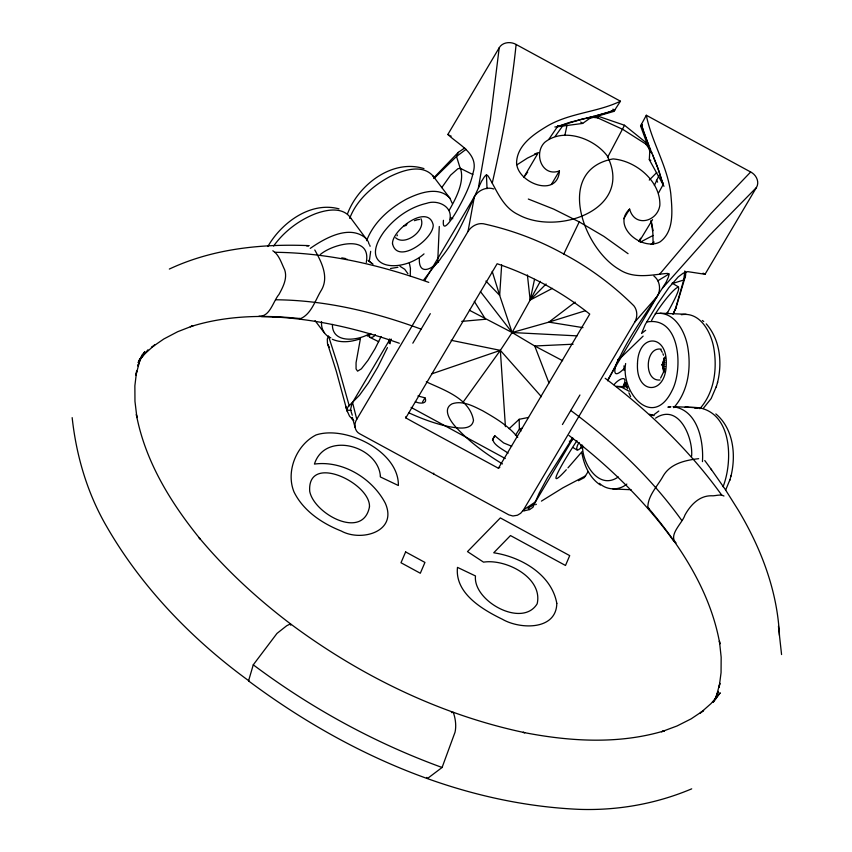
<?xml version="1.0" encoding="UTF-8"?>
<svg xmlns="http://www.w3.org/2000/svg" width="852" height="852" viewBox="0 0 852 852"><rect width="100%" height="100%" fill="white"/><g stroke="black" fill="none" stroke-linecap="round" stroke-linejoin="round"><path stroke-width="1.28" d="M321.566 321.673C320.821 328.371 324.367 335.464 330.853 337.882M346.807 409.61L348.031 406.873L359.469 395.243L368.426 382.857L377.798 367.042L387.447 347.616M625.645 363.516C620.554 392.399 652.781 429.951 671.972 390.727C683.102 370.13 680.886 316.039 647.019 321.95M332.397 324.42C332.014 344.112 358.511 340.757 369.917 333.452M653.111 244.322L652.866 233.075L651.311 221.115M645.678 330.267L641.545 333.483L645.241 324.505L657.563 304.004L668.852 287.646L678.213 276.921L683.197 273.173L687.734 271.639L705.03 274.28L756.416 187.546C759.846 181.945 756.161 174.671 750.676 171.998L646.317 115.265L640.566 125.915L649.778 151.038L649.32 159.675L663.985 186.29M702.453 461.624C703.795 440.995 697.745 409.769 673.037 406.702M423.913 279.69L437.715 261.713L439.281 226.472M501.658 264.876L499.666 295.388L512.116 332.525L534.726 345.987L562.639 360.715M419.365 258.081C418.151 277.773 435.127 268.124 441.4 257.432C459.59 234.779 469.196 207.036 481.604 181.156C483.723 178.515 486.055 171.614 488.803 177.12C497.035 190.795 502.818 207.387 518.335 214.661C557.453 236.292 634.602 209.368 607.082 155.66C593.556 138.099 563.236 127.299 544.652 142.412C533.395 153.477 541.883 177.418 559.434 170.922C557.602 198.654 517.121 182.903 516.568 162.7C517.047 145.053 534.183 133.881 547.783 125.776C570.265 112.805 597.305 112.336 620.458 101.207L516.11 44.474C510.731 41.333 502.605 42.004 499.229 47.733L447.854 134.467C458.632 144.84 478.835 153.584 473.286 172.072C470.496 185.459 464.138 197.739 457.524 209.603C455.895 212.627 441.645 237.016 443.434 220.306M410.249 275.856L410.43 268.369L409.333 263.034M672.963 314.324L675.924 308.019L685.498 275.888L685.86 272.001M662.877 363.953L664.081 357.808M499.229 47.733L490.337 119.418L478.441 187.61M516.11 44.474C511.349 91.047 502.563 137.949 492.254 183.052M684.827 270.968L683.73 279.999L675.242 309.627M449.654 220.082C453.52 206.685 437.694 199.315 426.724 203.309C409.588 207.217 394.455 218.091 383.879 231.936C356.913 269.498 401.228 274.014 424.019 253.896M290.734 625.208L290.5 623.866C257.006 598.487 225.886 569.86 198.974 537.537L200.188 539.007C170.624 502.659 145.117 461.124 136.352 414.498L136.916 417.587L134.967 401.345L134.872 385.786L136.661 370.982L135.979 375.157L139.59 361.28L137.747 365.955L142.689 354.219L138.237 362.398M468.025 231.478C471.124 226.387 477.248 222.883 483.276 223.735C511.498 229.902 538.858 240.094 564.088 254.184C589.744 267.837 613.302 285.399 633.92 305.857C637.552 310.405 637.637 317.178 634.74 322.12L523.479 509.943L520.657 513.277L517.42 515.236L512.936 515.992L508.836 514.853L359.533 433.689C354.389 431.005 353.782 423.827 356.764 419.301L468.025 231.478L474.351 196.769C478.185 190.358 486.492 186.428 493.777 188.984M366.285 262.459C371.696 233.789 332.717 243.853 320.363 254.482M534.523 279.328L530.157 300.053L512.116 332.525L500.348 350.364L463.083 402.176M564.844 135.479L567.038 125.106M360.492 338.233L356.061 362.707L356.072 368.937L357.574 371.163L361.354 368.863L367.968 360.353L375.114 348.596L381.1 336.572M717.48 382.718C722.421 362.941 720.185 339.618 706.244 323.867M730.963 476.172C736.181 455.053 733.508 428.652 715.85 413.923M646.317 115.265C651.695 142.305 667.617 166.3 670.812 193.958C672.153 209.794 674.635 231.297 659.927 241.957C641.929 251.468 611.225 225.95 629.628 209.081C634.665 228.027 657.84 221.584 659.874 205.055C660.481 181.135 635.912 160.74 613.078 158.919C554.588 169.804 582.928 248.603 619.372 269.551C633.366 278.817 650.193 275.164 665.7 273.535C671.855 272.32 667.414 278.689 666.317 281.852C651.237 306.613 633.089 329.628 620.416 355.859C614.835 364.337 609.904 382.623 624.111 368.596M369.353 260.861L370.673 251.34M433.54 473.85L433.743 473.137M703.166 408.545L711.132 398.587L716.457 386.244M725.574 490.251L729.94 479.697M716.234 387.032L717.65 382.101M729.717 480.485L731.133 475.554M713.316 702.112L720.238 692.804L711.101 703.518L700.269 713.071L703.603 710.493L691.1 718.875L677.042 725.968L661.535 731.74L664.475 730.771C618.584 744.595 569.498 741.474 523.021 732.347L524.832 732.688C439.792 714.711 360.023 675.604 290.5 623.866L286.666 625.773L276.985 633.419L253.268 664.826L248.539 680.918C343.878 752.124 459.036 804.192 579.52 809.368L580.67 809.4C618.669 810.486 656.668 803.66 691.707 788.835M640.491 238.24L639.181 241.478M347.669 213.415C358.5 184.682 392.548 158.653 423.955 168.611M349.682 218.357C356.7 199.847 372.612 186.013 389.63 176.747C402.346 170.506 421.633 163.456 432.922 175.842L449.867 198.165L452.167 203.234M366.637 240.679C373.645 222.17 389.566 208.335 406.574 199.07C419.301 192.829 438.578 185.779 449.867 198.165M663.367 372.409L660.609 378.054M426.809 777.407L427.704 778.323L442.082 767.482L455.043 732.198C456.47 725.744 455.447 718.332 453.275 712.357L451.443 712.581M723.06 486.737C732.88 461.677 732.4 413.944 699.098 407.767M662.835 363.847L665.071 357.947M654.379 185.427L659.001 175.448M665.061 356.956L662.185 364.667L664.177 371.728M458.28 152.359L456.512 156.47L434.03 178.483L434.712 176.886L458.28 152.359L464.67 148.014M591.203 117.15L597.667 117.864L598.328 116.309L624.527 125.255L648.106 144.244M624.527 125.255L607.54 157.428M649.671 148.94L645.646 143.945L646.317 142.39M685.498 275.888L683.73 279.999L672.388 283.546M622.588 387.298C629.585 374.135 619.084 378.15 614.047 384.742M390.887 339.884L389.513 343.026M714.785 699.513L718.364 691.366L716.063 697.149L719.855 683.357L719.12 687.415L721.058 672.697L721.165 657.201L719.429 641.045L719.823 643.91C710.696 592.236 681.259 546.792 647.829 507.377C647.808 495.513 657.946 485.672 663.399 475.629C670.716 463.392 685.519 460.24 698.651 458.664M390.216 343.718L389.353 343.388L391.281 339.107M643.111 336.125L618.467 359.981L607.721 380.844M664.975 357.457L663.538 360.513L664.805 358.245M563.768 254.013L579.232 221.893L553.736 209.123L528.315 199.038M673.644 312.695L675.924 308.019M523.682 177.504L527.686 172.136M651.631 320.395C661.365 301.182 696.872 260.584 666.828 313.845M397.021 235.844L397.469 234.992M430.313 313.664L412.826 343.186M407.16 223.575L406.138 225.471L403.997 225.929M267.869 246.484C281.458 222.713 310.597 201.136 339.032 208.878M540.306 281.352L530.157 300.053L527.399 274.94M715.286 699.492L717.821 694.827L713.124 702.304M579.211 442.497C576.165 446.128 574.983 454.244 581.447 447.193M658.671 192.712L663.101 184.65L663.037 182.754M562.437 424.53L579.924 395.008M607.806 379.79L657.307 296.23C661.131 289.85 660.044 280.627 653.899 276.037M389.96 339.234L351.951 403.497L350.545 409.695L352.281 415.233M258.997 316.188C269.977 317.093 273.194 301.097 278.977 294.441C282.981 287.081 287.593 278.444 284.696 269.86C281.511 263.449 279.137 254.62 272.821 250.754M723.966 496.013C720.249 493.766 715.105 496.279 711.047 495.768C698.97 495.843 690.301 505.3 684.912 515.13C682.601 522.926 667.798 535.194 676.094 542.937M492.445 440.058L494.895 435.841L503.649 442.944L511.679 446.235M523.842 177.195L537.548 153.967M422.496 402.027L424.967 397.831L417.938 395.967M424.86 280.319L474.351 196.769M405.818 417.906L497.131 263.747C530.583 274.972 562.096 292.151 589.733 314.09L498.409 468.249L414.2 422.56L405.818 417.906L405.531 416.905M551.414 184.426L559.434 170.922M527.75 508.08L531.925 505.928L535.152 502.414L572.906 438.695M623.632 386.765L626.167 382.495M578.423 480.709L584.291 477.599L588.199 471.518M138.258 362.483L144.765 351.684L139.036 360.62L147.95 349.799M623.813 218.676L629.628 209.081M652.547 219.624L639.192 241.585M441.741 187.621L450.548 175.214L457.95 168.685L460.474 168.408L472.764 174.49M548.869 139.291L558.113 125.713L556.771 126.841L554.854 126.959M562.778 125.776L555.238 136.277M509.113 428.705L519.177 419.301L528.559 417.437M515.417 435.308L519.379 429.078L519.177 419.301M568.433 122.784L556.771 126.841L582.662 123.433L589.744 118.396L613.866 111.399L620.458 101.207M614.867 109.844L612.769 109.237M664.901 360.566L662.185 364.667L664.145 371.174M569.328 441.091L570.126 441.57L572.693 437.736M572.235 438.471L547.57 477.493L539.252 492.978L532.937 507.302L529.614 509.56L528.368 507.462M576.964 440.793C574.429 443.956 538.837 499.868 566.303 469.729M273.609 246.026C284.014 231.531 298.818 220.263 315.4 213.756C326.199 209.848 341.418 206.674 349.842 216.802L368.17 241.51M449.164 210.327C455.863 198.58 464.841 181.678 460.474 168.408M623.675 387.255L626.358 383.656L625.006 382.963M624.165 386.606L626.358 383.656L625.592 384.273M659.693 274.142L710.962 213.501L750.676 171.998M139.142 360.513L144.031 354.602L154.659 344.911L151.507 347.499L163.818 338.979L177.674 331.716L192.989 325.762L190.294 326.742C225.823 315.4 263.8 314.697 300.618 318.616C311.715 313.77 315.464 299.457 321.598 289.797C329.064 276.559 321.385 261.841 314.782 249.977M662.792 287.838L709.322 235.546L756.416 187.546M375.338 334.655C374.06 337.435 368.916 339.277 368.501 334.911M582.172 451.507L567.964 467.886M634.74 322.12L657.307 296.23M486.428 174.575L487.035 188.697M673.762 407.65C688.214 391.611 691.281 368.032 687.809 347.382C685.274 331.609 674.262 310.373 655.284 313.664M699.822 408.704C714.274 392.665 717.341 369.097 713.869 348.447C711.335 332.674 700.323 311.427 681.344 314.718M623.888 384.55L625.698 382.676M546.1 283.993L530.157 300.053L552.405 288.359M649.267 180.081L656.764 172.519M666.232 313.749L667.766 312.258M570.126 441.57L573.002 438.94M654.219 414.487L658.798 411.047M575.185 302.109L548.848 322.131L512.116 332.525L469.441 310.266M651.034 244.439L654.198 242.032M466.097 149.302L456.512 156.47L460.442 169.101M517.047 164.777L527.42 158.11L538.89 152.572M310.234 248.39C325.379 237.846 350.502 223.714 366.786 239.124M249.21 681.078C192.669 640.033 141.421 587.252 106.287 525.854L105.691 524.843C86.915 491.955 76.233 455.181 72.164 417.64M655.561 418.151C678.895 402.666 693.272 437.949 691.6 456.321M618.296 476.96C598.455 490.848 581.841 462.753 582.512 445.149M523.479 509.943L535.471 501.903M626.827 484.085C619.042 490.709 606.848 490.422 599.467 483.318M665.082 362.76L662.185 364.667L664.848 368.991M498.409 468.249L499.836 467.333M541.425 501.114L562.852 487.845L585.654 475.81M669.214 273.886L657.787 280.787M535.652 504.714L536.355 504.277M640.235 242.192L653.122 235.429M367.287 336.103L371.291 334.144M494.895 435.841C487.514 442.348 503.479 449.59 508.09 453.168M612.386 110.898L614.942 109.748L608.136 112.475M612.013 111.048L595.686 115.936M169.335 269.051C212.67 248.741 261.223 243.693 308.552 245.621M556.771 126.841L581.298 119.333M529.529 509.592L524.427 510.742M414.455 220.689L416.074 220.125M534.63 153.935L537.165 153.062M521.903 428.205L519.379 429.078L520.955 431.059M431.634 373.9L500.348 350.364L541.425 396.734M607.732 112.613L590.553 117.15M585.409 310.714L548.848 322.131L582.992 327.647M660.023 379.981C643.516 381.803 644.889 346.285 661.173 349.182M568.912 122.635L570.361 122.209M570.851 122.07L591.213 117.001M355.486 340.257L359.342 339.181M581.788 119.216L583.279 118.865M583.769 118.747L585.26 118.396M594.302 116.266L591.49 116.937M586.24 118.162L587.23 117.927M587.454 117.874L590.276 117.214M397.937 267.283L390.472 268.497M354.602 340.449C347.296 342.248 339.32 342.366 332.333 339.277M416.756 219.869L419.546 219.422M694.827 408.172L698.033 407.735M667.798 407.139L670.364 406.83M668.841 407.022L670.929 406.787M461.709 321.396L485.533 319.244L474.287 301.374M524.108 510.774L522.745 510.806M573.108 344.208L534.726 345.987L548.954 382.953M664.805 364.656L662.185 364.667L665.061 366.594M351.301 410.334L346.86 410.206L336.359 371.419L327.466 343.388L327.296 339.085L328.478 335.986L337.616 364.454L349.213 405.765M308.988 245.642L306.358 245.621L308.69 245.664M275.92 299.776C325.741 300.213 374.901 312.056 421.442 329.266M275.089 252.298C327.626 252.81 379.491 264.77 428.79 282.395M261.447 316.603L273.982 316.923L272.832 316.88C316.06 318.967 358.585 328.947 399.322 343.25M616.22 386.414L621.502 387.138L629.255 391.334M688.203 407.309L684.997 407.203L699.63 407.714L673.57 406.66M660.098 313.195L686.158 314.26M616.752 386.361L627.178 386.787M612.876 488.973L631.119 489.719M577.017 335.869L512.116 332.525L480.4 291.554M341.748 257.858L345.39 258.497M299.563 318.446L300.618 318.616M654.144 415.627L649.448 414.328L653.569 415.478M587.624 117.959L589.744 118.396M451.123 340.299L500.348 350.364L505.417 426.65M595.729 115.766L598.328 116.309M415.361 401.665C418.907 403.763 428.279 404.37 424.967 397.831M611.896 110.664L613.866 111.399M442.082 767.482C374.507 742.891 310.788 707.927 253.268 664.826M426.298 381.834C443.913 390.099 469.665 398.395 473.499 420.334C471.859 430.931 456.991 427.906 449.781 426.799C435.51 423.913 421.751 418.79 408.566 412.677M650.779 160.261L649.32 159.675M597.667 117.864L622.769 129.366L645.646 143.945M437.715 261.713L438.546 262.118M450.772 217.707L452.806 218.708M378.725 341.716L369.8 337.307M447.854 134.467L449.185 135.138M450.516 135.819L451.187 136.16M399.993 266.293L404.721 269.275L407.906 273.705M579.232 221.893L603.876 236.377L628.062 253.683M505.268 458.525L411.079 407.394M373.059 264.195L368.415 260.648M502.467 463.925C485.715 453.85 469.718 442.113 456.427 427.704C451.081 422.123 441.677 409.226 452.061 403.837C462.625 400.131 473.456 406.212 482.754 410.824C495.406 418.108 508.548 425.776 517.739 437.395M703.102 273.162L705.03 274.28M672.111 283.141L678.629 287.017M572.885 447.502L577.038 449.984M346.604 259.04L347.147 259.359M617.668 359.501L618.467 359.981M649.139 508.612L647.829 507.377M582.662 123.433L580.67 122.049M600.458 485.044C589.648 478.078 584.142 465.448 581.937 453.2M640.566 125.915L641.407 126.533M570.68 410.398C612.652 441.485 651.226 477.823 681.717 520.391M605.197 378.299C649.171 411.58 689.524 450.207 721.729 495.129M371.664 263.406L368.256 260.361M702.367 320.469L703.741 321.523M569.04 435.521C608.658 465.863 644.985 500.933 674.124 541.574M353.814 420.664L349.501 416.117L346.86 410.206M642.184 127.086L641.503 124.19L642.291 124.946M649.778 151.038L651.258 152.561M485.928 281.053L499.666 295.388L492.211 271.394M420.963 218.74C426.32 230.37 405.137 246.494 395.573 237.729M315.07 320.671L324.314 332.844M711.558 469.793L704.764 460.527M711.09 469.122L725.18 489.314L738.375 510.305C761.07 548.294 777.397 590.798 779.452 635.379M660.79 349.863L662.302 352.302M329.447 347.467L327.796 344.453M656.391 180.187L657.616 182.136M432.922 175.842L434.296 178.228M349.842 216.802L350.758 218.389M628.904 392.847L630.597 396.627M650.246 149.1L651.812 152.859M649.852 148.152L650.523 149.76M651.311 151.645L658.458 169.697M650.129 148.812L643.697 132.166M652.525 154.574L653.143 156.065M648.766 145.511L642.291 127.512M653.548 157.066L657.148 166.14M657.339 166.651L663.101 184.65L663.08 183.702M662.931 353.708L663.474 355.22M658.639 170.198L659.171 171.71M663.484 369.448L664.336 371.845M347.275 411.58L345.624 406.148M659.341 172.21L663.101 184.65M368.469 242.405L369.086 244.194M369.704 245.078L370.109 246.292M643.548 131.73L641.503 124.19M352.387 419.44L351.823 417.618M626.231 384.508L627.445 388.789M352.355 417.342L355.114 427.47M352.526 402.432L356.764 419.301M663.57 371.877L662.824 365.593M653.122 230.732L650.96 220.551M778.451 626.305L781.572 654.549M580.883 444.797L581.181 448.248M624.015 365.817L624.122 370.482M389.385 339.107L389.385 343.313M556.803 603.365C556.356 630.65 519.848 629.383 502.456 619.298C482.392 609.521 454.712 593.333 457.481 567.379L475.469 575.952C472.839 601.075 522.287 628.457 537.175 603.759C543.118 577.773 505.992 558.582 483.542 562.15L467.492 551.606L500.337 517.92L569.711 555.632L565.494 565.472L510.476 535.557L493.734 552.788C520.913 556.814 551.627 574.44 556.803 603.365M380.375 476.066L380.375 476.95L398.363 485.512C399.098 451.091 345.241 425.191 316.007 434.978C296.432 444.914 285.558 471.454 294.047 492.03C303.429 510.998 322.162 523.447 341.354 531.062C361.195 541.978 397.948 531.861 385.317 503.255C372.399 478.43 342.77 460.24 314.431 464.074C325.059 430.75 378.032 446.033 380.375 476.066M637.477 363.847C635.858 394.987 665.721 395.52 666.243 364.656C667.851 333.515 637.999 332.983 637.477 363.847M392.495 243.608C397.362 265.473 433.604 238.975 433.221 225.013C428.343 203.159 392.112 229.646 392.495 243.608M369.48 506.748C363.08 540.509 314.068 513.99 309.723 491.359C306.944 452.604 370.492 482.988 369.48 506.748M405.627 551.926L400.994 562.746L420.313 573.247L424.946 562.427L405.627 551.926"/></g></svg>
